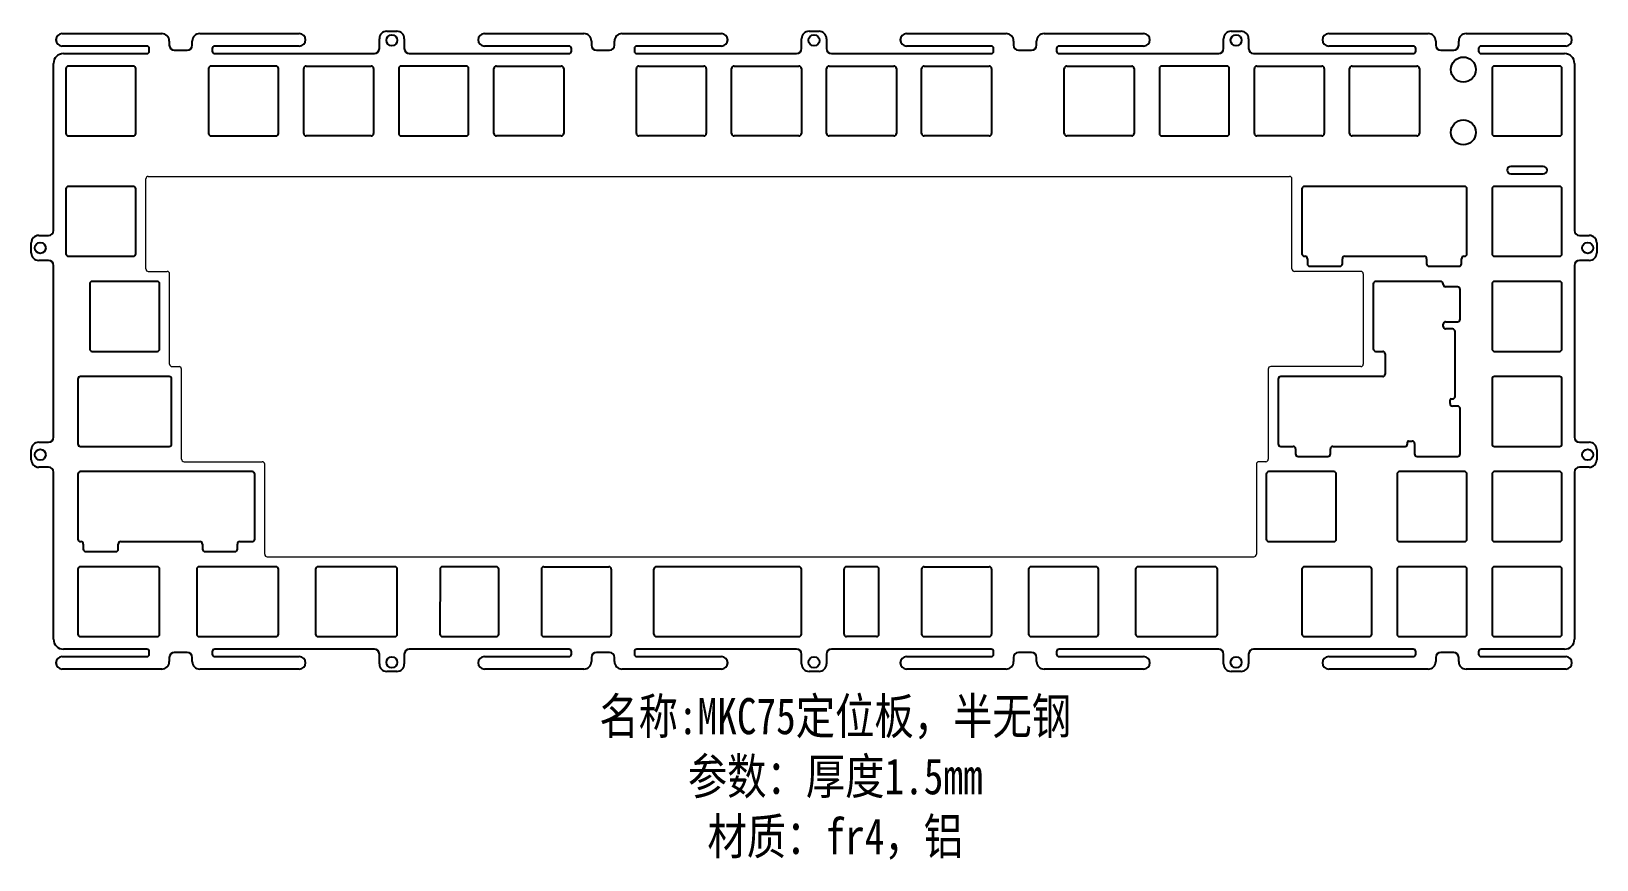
# Model space of a CAD drawing. Header units: millimetres. Extents: x 4344 to 4658, y -1860 to -1694.
import ezdxf

# ---------------------------------------------------------------- set-up
doc = ezdxf.new("R2010")
doc.units = ezdxf.units.MM
doc.layers.add('图框', color=7, linetype='Continuous')
doc.layers.add('标注', color=3, linetype='Continuous', lineweight=9)
doc.styles.add('宋体', font='', dxfattribs={"width": 0.8})
doc.styles.get('宋体').set_extended_font_data('SimSun')

msp = doc.modelspace()

# ---------------------------------------------------------------- linework, layer by layer
at = {"color": 7, "linetype": 'Continuous'}
for p, q in [((4350.28, -1694.25), (4370.23, -1694.25)), ((4367.23, -1696.75), (4350.28, -1696.75)), ((4371.73, -1695.75), (4371.73, -1696.6)), ((4376.33, -1696.6), (4376.33, -1695.75)), ((4377.83, -1694.25), (4397.78, -1694.25)), ((4397.78, -1696.75), (4380.83, -1696.75)), ((4413.82, -1697.25), (4413.82, -1695.3)), ((4415.32, -1693.8), (4417.32, -1693.8)), ((4418.82, -1695.3), (4418.82, -1697.25)), ((4434.87, -1694.25), (4454.82, -1694.25)), ((4451.82, -1696.75), (4434.87, -1696.75)), ((4456.32, -1695.75), (4456.32, -1696.6)), ((4460.92, -1696.6), (4460.92, -1695.75)), ((4462.42, -1694.25), (4482.37, -1694.25)), ((4482.37, -1696.75), (4465.42, -1696.75)), ((4498.41, -1697.25), (4498.41, -1695.3)), ((4499.91, -1693.8), (4501.91, -1693.8)), ((4503.41, -1695.3), (4503.41, -1697.25)), ((4519.45, -1694.25), (4539.4, -1694.25)), ((4536.4, -1696.75), (4519.45, -1696.75)), ((4540.9, -1695.75), (4540.9, -1696.6)), ((4545.5, -1696.6), (4545.5, -1695.75)), ((4547, -1694.25), (4566.95, -1694.25)), ((4566.95, -1696.75), (4550, -1696.75)), ((4582.99, -1697.25), (4582.99, -1695.3)), ((4584.49, -1693.8), (4586.49, -1693.8)), ((4587.99, -1695.3), (4587.99, -1697.25)), ((4604.03, -1694.25), (4623.98, -1694.25)), ((4620.98, -1696.75), (4604.03, -1696.75)), ((4625.48, -1695.75), (4625.48, -1696.6)), ((4630.08, -1696.6), (4630.08, -1695.75)), ((4631.58, -1694.25), (4651.53, -1694.25)), ((4651.53, -1696.75), (4634.58, -1696.75)), ((4350.53, -1698.25), (4367.23, -1698.25)), ((4367.73, -1697.75), (4367.73, -1697.25)), ((4372.73, -1697.6), (4375.33, -1697.6)), ((4380.33, -1697.25), (4380.33, -1697.75)), ((4380.83, -1698.25), (4412.82, -1698.25)), ((4419.82, -1698.25), (4451.82, -1698.25)), ((4452.32, -1697.75), (4452.32, -1697.25)), ((4457.32, -1697.6), (4459.92, -1697.6)), ((4464.92, -1697.25), (4464.92, -1697.75)), ((4465.42, -1698.25), (4497.41, -1698.25)), ((4504.41, -1698.25), (4536.4, -1698.25)), ((4536.9, -1697.75), (4536.9, -1697.25)), ((4541.9, -1697.6), (4544.5, -1697.6)), ((4549.5, -1697.25), (4549.5, -1697.75)), ((4550, -1698.25), (4581.99, -1698.25)), ((4588.99, -1698.25), (4620.98, -1698.25)), ((4621.48, -1697.75), (4621.48, -1697.25)), ((4626.48, -1697.6), (4629.08, -1697.6)), ((4634.08, -1697.25), (4634.08, -1697.75)), ((4634.58, -1698.25), (4651.28, -1698.25)), ((4348.53, -1733.68), (4348.53, -1700.25)), ((4351.03, -1701.25), (4351.03, -1714.25)), ((4364.53, -1700.75), (4351.53, -1700.75)), ((4365.03, -1714.25), (4365.03, -1701.25)), ((4379.61, -1701.25), (4379.61, -1714.25)), ((4393.11, -1700.75), (4380.11, -1700.75)), ((4393.61, -1714.25), (4393.61, -1701.25)), ((4398.66, -1714.25), (4398.66, -1701.25)), ((4399.16, -1700.75), (4412.16, -1700.75)), ((4412.66, -1701.25), (4412.66, -1714.25)), ((4417.71, -1701.25), (4417.71, -1714.25)), ((4431.21, -1700.75), (4418.21, -1700.75)), ((4431.71, -1714.25), (4431.71, -1701.25)), ((4436.76, -1714.25), (4436.76, -1701.25)), ((4437.26, -1700.75), (4450.26, -1700.75)), ((4450.76, -1701.25), (4450.76, -1714.25)), ((4465.33, -1714.25), (4465.33, -1701.25)), ((4465.83, -1700.75), (4478.83, -1700.75)), ((4479.33, -1701.25), (4479.33, -1714.25)), ((4484.38, -1714.25), (4484.38, -1701.25)), ((4484.88, -1700.75), (4497.88, -1700.75)), ((4498.38, -1701.25), (4498.38, -1714.25)), ((4503.43, -1714.25), (4503.43, -1701.25)), ((4503.93, -1700.75), (4516.93, -1700.75)), ((4517.43, -1701.25), (4517.43, -1714.25)), ((4522.48, -1714.25), (4522.48, -1701.25)), ((4522.98, -1700.75), (4535.98, -1700.75)), ((4536.48, -1701.25), (4536.48, -1714.25)), ((4551.06, -1714.25), (4551.06, -1701.25)), ((4551.56, -1700.75), (4564.56, -1700.75)), ((4565.06, -1701.25), (4565.06, -1714.25)), ((4570.11, -1701.25), (4570.11, -1714.25)), ((4583.61, -1700.75), (4570.61, -1700.75)), ((4584.11, -1714.25), (4584.11, -1701.25)), ((4589.16, -1714.25), (4589.16, -1701.25)), ((4589.66, -1700.75), (4602.66, -1700.75)), ((4603.16, -1701.25), (4603.16, -1714.25)), ((4608.21, -1714.25), (4608.21, -1701.25)), ((4608.71, -1700.75), (4621.71, -1700.75)), ((4622.21, -1701.25), (4622.21, -1714.25)), ((4636.78, -1701.25), (4636.78, -1714.25)), ((4650.28, -1700.75), (4637.28, -1700.75)), ((4650.78, -1714.25), (4650.78, -1701.25)), ((4653.28, -1700.25), (4653.28, -1733.68)), ((4351.53, -1714.75), (4364.53, -1714.75)), ((4380.11, -1714.75), (4393.11, -1714.75)), ((4412.16, -1714.75), (4399.16, -1714.75)), ((4418.21, -1714.75), (4431.21, -1714.75)), ((4450.26, -1714.75), (4437.26, -1714.75)), ((4478.83, -1714.75), (4465.83, -1714.75)), ((4497.88, -1714.75), (4484.88, -1714.75)), ((4516.93, -1714.75), (4503.93, -1714.75)), ((4535.98, -1714.75), (4522.98, -1714.75)), ((4564.56, -1714.75), (4551.56, -1714.75)), ((4570.61, -1714.75), (4583.61, -1714.75)), ((4602.66, -1714.75), (4589.66, -1714.75)), ((4621.71, -1714.75), (4608.71, -1714.75)), ((4637.28, -1714.75), (4650.28, -1714.75)), ((4647.03, -1720.85), (4640.53, -1720.85)), ((4364.53, -1724.85), (4351.53, -1724.85)), ((4631.23, -1724.85), (4599.18, -1724.85)), ((4650.28, -1724.85), (4637.28, -1724.85)), ((4640.53, -1722.35), (4647.03, -1722.35)), ((4351.03, -1725.35), (4351.03, -1738.35)), ((4365.03, -1738.35), (4365.03, -1725.35)), ((4598.68, -1725.35), (4598.68, -1738.35)), ((4631.73, -1738.35), (4631.73, -1725.35)), ((4636.78, -1725.35), (4636.78, -1738.35)), ((4650.78, -1738.35), (4650.78, -1725.35)), ((4344.08, -1738.18), (4344.08, -1736.18)), ((4345.58, -1734.68), (4347.53, -1734.68)), ((4654.28, -1734.68), (4656.23, -1734.68)), ((4657.73, -1736.18), (4657.73, -1738.18)), ((4347.53, -1739.68), (4345.58, -1739.68)), ((4348.53, -1775.11), (4348.53, -1740.68)), ((4351.53, -1738.85), (4364.53, -1738.85)), ((4599.18, -1738.85), (4599.27, -1738.85)), ((4599.77, -1739.35), (4599.77, -1740.35)), ((4606.77, -1740.35), (4606.77, -1739.35)), ((4607.27, -1738.85), (4623.15, -1738.85)), ((4623.65, -1739.35), (4623.65, -1740.35)), ((4630.65, -1740.35), (4630.65, -1739.35)), ((4631.15, -1738.85), (4631.23, -1738.85)), ((4637.28, -1738.85), (4650.28, -1738.85)), ((4653.28, -1740.68), (4653.28, -1775.11)), ((4656.23, -1739.68), (4654.28, -1739.68)), ((4600.27, -1740.85), (4606.27, -1740.85)), ((4624.15, -1740.85), (4630.15, -1740.85)), ((4355.8, -1744.4), (4355.8, -1757.4)), ((4369.3, -1743.9), (4356.3, -1743.9)), ((4369.8, -1757.4), (4369.8, -1744.4)), ((4612.97, -1744.4), (4612.97, -1757.4)), ((4626.47, -1743.9), (4613.47, -1743.9)), ((4626.97, -1744.48), (4626.97, -1744.4)), ((4629.85, -1744.98), (4627.47, -1744.98)), ((4630.35, -1751.48), (4630.35, -1745.48)), ((4636.78, -1744.4), (4636.78, -1757.4)), ((4650.28, -1743.9), (4637.28, -1743.9)), ((4650.78, -1757.4), (4650.78, -1744.4)), ((4626.97, -1752.92), (4626.97, -1752.48)), ((4627.47, -1751.98), (4629.85, -1751.98)), ((4628.85, -1753.42), (4627.47, -1753.42)), ((4629.35, -1766.92), (4629.35, -1753.92)), ((4356.3, -1757.9), (4369.3, -1757.9)), ((4613.47, -1757.9), (4614.85, -1757.9)), ((4615.35, -1758.4), (4615.35, -1762.45)), ((4637.28, -1757.9), (4650.28, -1757.9)), ((4353.41, -1763.45), (4353.41, -1776.45)), ((4371.68, -1762.95), (4353.91, -1762.95)), ((4372.18, -1776.45), (4372.18, -1763.45)), ((4593.92, -1763.45), (4593.92, -1776.45)), ((4614.85, -1762.95), (4594.42, -1762.95)), ((4636.78, -1763.45), (4636.78, -1776.45)), ((4650.28, -1762.95), (4637.28, -1762.95)), ((4650.78, -1776.45), (4650.78, -1763.45)), ((4628.35, -1768.36), (4628.35, -1767.62)), ((4628.55, -1767.42), (4628.85, -1767.42)), ((4629.85, -1768.86), (4628.85, -1768.86)), ((4630.35, -1778.45), (4630.35, -1769.36)), ((4344.08, -1779.61), (4344.08, -1777.61)), ((4345.58, -1776.11), (4347.53, -1776.11)), ((4353.91, -1776.95), (4371.68, -1776.95)), ((4594.42, -1776.95), (4596.89, -1776.95)), ((4597.39, -1777.45), (4597.39, -1778.45)), ((4604.39, -1778.45), (4604.39, -1777.45)), ((4604.89, -1776.95), (4619.33, -1776.95)), ((4619.83, -1776.45), (4619.83, -1776.06)), ((4620.03, -1775.86), (4620.76, -1775.86)), ((4621.26, -1776.36), (4621.26, -1778.45)), ((4637.28, -1776.95), (4650.28, -1776.95)), ((4654.28, -1776.11), (4656.23, -1776.11)), ((4657.73, -1777.61), (4657.73, -1779.61)), ((4347.53, -1781.11), (4345.58, -1781.11)), ((4597.89, -1778.95), (4603.89, -1778.95)), ((4621.76, -1778.95), (4629.85, -1778.95)), ((4656.23, -1781.11), (4654.28, -1781.11)), ((4348.53, -1815.55), (4348.53, -1782.11)), ((4353.41, -1782.5), (4353.41, -1795.5)), ((4388.35, -1782), (4353.91, -1782)), ((4388.85, -1795.5), (4388.85, -1782.5)), ((4591.54, -1782.5), (4591.54, -1795.5)), ((4605.04, -1782), (4592.04, -1782)), ((4605.54, -1795.5), (4605.54, -1782.5)), ((4617.73, -1782.5), (4617.73, -1795.5)), ((4631.23, -1782), (4618.23, -1782)), ((4631.73, -1795.5), (4631.73, -1782.5)), ((4636.78, -1782.5), (4636.78, -1795.5)), ((4650.28, -1782), (4637.28, -1782)), ((4650.78, -1795.5), (4650.78, -1782.5)), ((4653.28, -1782.11), (4653.28, -1815.55)), ((4353.91, -1796), (4354, -1796)), ((4354.5, -1796.5), (4354.5, -1797.5)), ((4361.5, -1797.5), (4361.5, -1796.5)), ((4362, -1796), (4377.88, -1796)), ((4378.38, -1796.5), (4378.38, -1797.5)), ((4385.38, -1797.5), (4385.38, -1796.5)), ((4385.88, -1796), (4388.35, -1796)), ((4592.04, -1796), (4605.04, -1796)), ((4618.23, -1796), (4631.23, -1796)), ((4637.28, -1796), (4650.28, -1796)), ((4355, -1798), (4361, -1798)), ((4378.88, -1798), (4384.88, -1798)), ((4353.41, -1801.55), (4353.41, -1814.55)), ((4369.3, -1801.05), (4353.91, -1801.05)), ((4369.8, -1814.55), (4369.8, -1801.55)), ((4377.23, -1801.55), (4377.23, -1814.55)), ((4393.11, -1801.05), (4377.73, -1801.05)), ((4393.61, -1814.55), (4393.61, -1801.55)), ((4401.04, -1801.55), (4401.04, -1814.55)), ((4416.92, -1801.05), (4401.54, -1801.05)), ((4417.42, -1814.55), (4417.42, -1801.55)), ((4425.98, -1801.55), (4425.97, -1814.55)), ((4437.23, -1801.05), (4426.48, -1801.05)), ((4437.73, -1814.55), (4437.73, -1801.55)), ((4497.88, -1801.05), (4469.33, -1801.05)), ((4498.38, -1814.55), (4498.38, -1801.55)), ((4543.91, -1801.55), (4543.91, -1814.55)), ((4544.53, -1801.05), (4544.41, -1801.05)), ((4557.41, -1801.05), (4544.53, -1801.05)), ((4557.91, -1814.55), (4557.91, -1801.55)), ((4565.35, -1801.55), (4565.35, -1814.55)), ((4581.23, -1801.05), (4565.85, -1801.05)), ((4581.73, -1814.55), (4581.73, -1801.55)), ((4598.68, -1801.55), (4598.68, -1814.55)), ((4612.18, -1801.05), (4599.18, -1801.05)), ((4612.68, -1814.55), (4612.68, -1801.55)), ((4617.73, -1801.55), (4617.73, -1814.55)), ((4631.23, -1801.05), (4618.23, -1801.05)), ((4631.73, -1814.55), (4631.73, -1801.55)), ((4636.78, -1801.55), (4636.78, -1814.55)), ((4650.28, -1801.05), (4637.28, -1801.05)), ((4650.78, -1814.55), (4650.78, -1801.55)), ((4353.91, -1815.05), (4369.3, -1815.05)), ((4377.73, -1815.05), (4393.11, -1815.05)), ((4401.54, -1815.05), (4416.92, -1815.05)), ((4426.47, -1815.05), (4437.23, -1815.05)), ((4469.33, -1815.05), (4497.88, -1815.05)), ((4544.41, -1815.05), (4557.41, -1815.05)), ((4565.85, -1815.05), (4581.23, -1815.05)), ((4599.18, -1815.05), (4612.18, -1815.05)), ((4618.23, -1815.05), (4631.23, -1815.05)), ((4637.28, -1815.05), (4650.28, -1815.05)), ((4350.28, -1819.05), (4367.23, -1819.05)), ((4367.23, -1817.55), (4350.53, -1817.55)), ((4367.73, -1818.55), (4367.73, -1818.05)), ((4375.33, -1818.2), (4372.73, -1818.2)), ((4380.33, -1818.05), (4380.33, -1818.55)), ((4412.82, -1817.55), (4380.83, -1817.55)), ((4380.83, -1819.05), (4397.78, -1819.05)), ((4413.82, -1820.5), (4413.82, -1818.55)), ((4418.82, -1818.55), (4418.82, -1820.5)), ((4451.82, -1817.55), (4419.82, -1817.55)), ((4434.87, -1819.05), (4451.82, -1819.05)), ((4452.32, -1818.55), (4452.32, -1818.05)), ((4459.92, -1818.2), (4457.32, -1818.2)), ((4464.92, -1818.05), (4464.92, -1818.55)), ((4497.41, -1817.55), (4465.42, -1817.55)), ((4465.42, -1819.05), (4482.37, -1819.05)), ((4498.41, -1820.5), (4498.41, -1818.55)), ((4503.41, -1818.55), (4503.41, -1820.5)), ((4536.4, -1817.55), (4504.41, -1817.55)), ((4519.45, -1819.05), (4536.4, -1819.05)), ((4536.9, -1818.55), (4536.9, -1818.05)), ((4544.5, -1818.2), (4541.9, -1818.2)), ((4549.5, -1818.05), (4549.5, -1818.55)), ((4581.99, -1817.55), (4550, -1817.55)), ((4550, -1819.05), (4566.95, -1819.05)), ((4582.99, -1820.5), (4582.99, -1818.55)), ((4587.99, -1818.55), (4587.99, -1820.5)), ((4620.98, -1817.55), (4588.99, -1817.55)), ((4604.03, -1819.05), (4620.98, -1819.05)), ((4621.48, -1818.55), (4621.48, -1818.05)), ((4629.08, -1818.2), (4626.48, -1818.2)), ((4634.08, -1818.05), (4634.08, -1818.55)), ((4651.28, -1817.55), (4634.58, -1817.55)), ((4634.58, -1819.05), (4651.53, -1819.05)), ((4370.23, -1821.55), (4350.28, -1821.55)), ((4371.73, -1819.2), (4371.73, -1820.05)), ((4376.33, -1820.05), (4376.33, -1819.2)), ((4397.78, -1821.55), (4377.83, -1821.55)), ((4417.32, -1822), (4415.32, -1822)), ((4454.82, -1821.55), (4434.87, -1821.55)), ((4456.32, -1819.2), (4456.32, -1820.05)), ((4460.92, -1820.05), (4460.92, -1819.2)), ((4482.37, -1821.55), (4462.42, -1821.55)), ((4501.91, -1822), (4499.91, -1822)), ((4539.4, -1821.55), (4519.45, -1821.55)), ((4540.9, -1819.2), (4540.9, -1820.05)), ((4545.5, -1820.05), (4545.5, -1819.2)), ((4566.95, -1821.55), (4547, -1821.55)), ((4586.49, -1822), (4584.49, -1822)), ((4623.98, -1821.55), (4604.03, -1821.55)), ((4625.48, -1819.2), (4625.48, -1820.05)), ((4630.08, -1820.05), (4630.08, -1819.2)), ((4651.53, -1821.55), (4631.58, -1821.55))]:
    msp.add_line(p, q, dxfattribs=at)
at = {"color": 1}
for p, q in [((4446.28, -1801.55), (4446.28, -1814.55)), ((4446.78, -1801.05), (4459.78, -1801.05)), ((4460.28, -1801.55), (4460.28, -1814.55)), ((4468.83, -1814.55), (4468.83, -1801.55)), ((4506.93, -1814.55), (4506.93, -1801.55)), ((4513.43, -1801.05), (4507.43, -1801.05)), ((4513.93, -1814.55), (4513.93, -1801.55)), ((4522.48, -1801.55), (4522.48, -1814.55)), ((4522.98, -1801.05), (4535.98, -1801.05)), ((4536.48, -1801.55), (4536.48, -1814.55)), ((4446.78, -1815.05), (4459.78, -1815.05)), ((4513.43, -1815.05), (4507.43, -1815.05)), ((4522.98, -1815.05), (4535.98, -1815.05))]:
    msp.add_line(p, q, dxfattribs=at)
at = {"color": 7, "linetype": 'Continuous'}
for centre, radius in [((4416.32, -1695.6), 1.1), ((4500.91, -1695.6), 1.1), ((4585.49, -1695.6), 1.1), ((4631.03, -1701.45), 2.5), ((4631.03, -1714.05), 2.5), ((4345.88, -1737.18), 1.1), ((4655.93, -1737.18), 1.1), ((4345.88, -1778.61), 1.1), ((4655.93, -1778.61), 1.1), ((4416.32, -1820.2), 1.1), ((4500.91, -1820.2), 1.1), ((4585.49, -1820.2), 1.1)]:
    msp.add_circle(centre, radius, dxfattribs=at)
for centre, radius, start, end in [((4350.28, -1695.5), 1.25, 90, 270), ((4367.23, -1697.25), 0.5, 0, 90), ((4370.23, -1695.75), 1.5, 0, 90), ((4372.73, -1696.6), 1, 180, 270), ((4375.33, -1696.6), 1, 270, 0), ((4377.83, -1695.75), 1.5, 90, 180), ((4380.83, -1697.25), 0.5, 90, 180), ((4397.78, -1695.5), 1.25, 270, 90), ((4415.32, -1695.3), 1.5, 90, 180), ((4417.32, -1695.3), 1.5, 0, 90), ((4434.87, -1695.5), 1.25, 90, 270), ((4451.82, -1697.25), 0.5, 0, 90), ((4454.82, -1695.75), 1.5, 0, 90), ((4457.32, -1696.6), 1, 180, 270), ((4459.92, -1696.6), 1, 270, 0), ((4462.42, -1695.75), 1.5, 90, 180), ((4465.42, -1697.25), 0.5, 90, 180), ((4482.37, -1695.5), 1.25, 270, 90), ((4499.91, -1695.3), 1.5, 90, 180), ((4501.91, -1695.3), 1.5, 0, 90), ((4519.45, -1695.5), 1.25, 90, 270), ((4536.4, -1697.25), 0.5, 0, 90), ((4539.4, -1695.75), 1.5, 0, 90), ((4541.9, -1696.6), 1, 180, 270), ((4544.5, -1696.6), 1, 270, 0), ((4547, -1695.75), 1.5, 90, 180), ((4550, -1697.25), 0.5, 90, 180), ((4566.95, -1695.5), 1.25, 270, 90), ((4584.49, -1695.3), 1.5, 90, 180), ((4586.49, -1695.3), 1.5, 0, 90), ((4604.03, -1695.5), 1.25, 90, 270), ((4620.98, -1697.25), 0.5, 0, 90), ((4623.98, -1695.75), 1.5, 0, 90), ((4626.48, -1696.6), 1, 180, 270), ((4629.08, -1696.6), 1, 270, 0), ((4631.58, -1695.75), 1.5, 90, 180), ((4634.58, -1697.25), 0.5, 90, 180), ((4651.53, -1695.5), 1.25, 270, 90), ((4350.53, -1700.25), 2, 90, 180), ((4367.23, -1697.75), 0.5, 270, 0), ((4380.83, -1697.75), 0.5, 180, 270), ((4412.82, -1697.25), 1, 270, 0), ((4419.82, -1697.25), 1, 180, 270), ((4451.82, -1697.75), 0.5, 270, 0), ((4465.42, -1697.75), 0.5, 180, 270), ((4497.41, -1697.25), 1, 270, 0), ((4504.41, -1697.25), 1, 180, 270), ((4536.4, -1697.75), 0.5, 270, 0), ((4550, -1697.75), 0.5, 180, 270), ((4581.99, -1697.25), 1, 270, 0), ((4588.99, -1697.25), 1, 180, 270), ((4620.98, -1697.75), 0.5, 270, 0), ((4634.58, -1697.75), 0.5, 180, 270), ((4651.28, -1700.25), 2, 0, 90), ((4351.53, -1701.25), 0.5, 90, 180), ((4364.53, -1701.25), 0.5, 0, 90), ((4380.11, -1701.25), 0.5, 90, 180), ((4393.11, -1701.25), 0.5, 0, 90), ((4399.16, -1701.25), 0.5, 90, 180), ((4412.16, -1701.25), 0.5, 0, 90), ((4418.21, -1701.25), 0.5, 90, 180), ((4431.21, -1701.25), 0.5, 0, 90), ((4437.26, -1701.25), 0.5, 90, 180), ((4450.26, -1701.25), 0.5, 0, 90), ((4465.83, -1701.25), 0.5, 90, 180), ((4478.83, -1701.25), 0.5, 0, 90), ((4484.88, -1701.25), 0.5, 90, 180), ((4497.88, -1701.25), 0.5, 0, 90), ((4503.93, -1701.25), 0.5, 90, 180), ((4516.93, -1701.25), 0.5, 0, 90), ((4522.98, -1701.25), 0.5, 90, 180), ((4535.98, -1701.25), 0.5, 0, 90), ((4551.56, -1701.25), 0.5, 90, 180), ((4564.56, -1701.25), 0.5, 0, 90), ((4570.61, -1701.25), 0.5, 90, 180), ((4583.61, -1701.25), 0.5, 0, 90), ((4589.66, -1701.25), 0.5, 90, 180), ((4602.66, -1701.25), 0.5, 0, 90), ((4608.71, -1701.25), 0.5, 90, 180), ((4621.71, -1701.25), 0.5, 0, 90), ((4637.28, -1701.25), 0.5, 90, 180), ((4650.28, -1701.25), 0.5, 0, 90), ((4351.53, -1714.25), 0.5, 180, 270), ((4364.53, -1714.25), 0.5, 270, 0), ((4380.11, -1714.25), 0.5, 180, 270), ((4393.11, -1714.25), 0.5, 270, 0), ((4399.16, -1714.25), 0.5, 180, 270), ((4412.16, -1714.25), 0.5, 270, 0), ((4418.21, -1714.25), 0.5, 180, 270), ((4431.21, -1714.25), 0.5, 270, 0), ((4437.26, -1714.25), 0.5, 180, 270), ((4450.26, -1714.25), 0.5, 270, 0), ((4465.83, -1714.25), 0.5, 180, 270), ((4478.83, -1714.25), 0.5, 270, 0), ((4484.88, -1714.25), 0.5, 180, 270), ((4497.88, -1714.25), 0.5, 270, 0), ((4503.93, -1714.25), 0.5, 180, 270), ((4516.93, -1714.25), 0.5, 270, 0), ((4522.98, -1714.25), 0.5, 180, 270), ((4535.98, -1714.25), 0.5, 270, 0), ((4551.56, -1714.25), 0.5, 180, 270), ((4564.56, -1714.25), 0.5, 270, 0), ((4570.61, -1714.25), 0.5, 180, 270), ((4583.61, -1714.25), 0.5, 270, 0), ((4589.66, -1714.25), 0.5, 180, 270), ((4602.66, -1714.25), 0.5, 270, 0), ((4608.71, -1714.25), 0.5, 180, 270), ((4621.71, -1714.25), 0.5, 270, 0), ((4637.28, -1714.25), 0.5, 180, 270), ((4650.28, -1714.25), 0.5, 270, 0), ((4640.53, -1721.6), 0.75, 90, 270), ((4647.03, -1721.6), 0.75, 270, 90), ((4351.53, -1725.35), 0.5, 90, 180), ((4364.53, -1725.35), 0.5, 0, 90), ((4599.18, -1725.35), 0.5, 90, 180), ((4631.23, -1725.35), 0.5, 0, 90), ((4637.28, -1725.35), 0.5, 90, 180), ((4650.28, -1725.35), 0.5, 0, 90), ((4347.53, -1733.68), 1, 270, 0), ((4654.28, -1733.68), 1, 180, 270), ((4345.58, -1736.18), 1.5, 90, 180), ((4656.23, -1736.18), 1.5, 0, 90), ((4345.58, -1738.18), 1.5, 180, 270), ((4347.53, -1740.68), 1, 0, 90), ((4351.53, -1738.35), 0.5, 180, 270), ((4364.53, -1738.35), 0.5, 270, 0), ((4599.18, -1738.35), 0.5, 180, 270), ((4599.27, -1739.35), 0.5, 0, 90), ((4600.27, -1740.35), 0.5, 180, 270), ((4606.27, -1740.35), 0.5, 270, 360), ((4607.27, -1739.35), 0.5, 90, 180), ((4623.15, -1739.35), 0.5, 0, 90), ((4624.15, -1740.35), 0.5, 180, 270), ((4630.15, -1740.35), 0.5, 270, 0), ((4631.15, -1739.35), 0.5, 90, 180), ((4631.23, -1738.35), 0.5, 270, 0), ((4637.28, -1738.35), 0.5, 180, 270), ((4650.28, -1738.35), 0.5, 270, 0), ((4654.28, -1740.68), 1, 90, 180), ((4656.23, -1738.18), 1.5, 270, 0), ((4356.3, -1744.4), 0.5, 90, 180), ((4369.3, -1744.4), 0.5, 0, 90), ((4613.47, -1744.4), 0.5, 90, 180), ((4626.47, -1744.4), 0.5, 0, 90), ((4627.47, -1744.48), 0.5, 180, 270), ((4629.85, -1745.48), 0.5, 0, 90), ((4637.28, -1744.4), 0.5, 90, 180), ((4650.28, -1744.4), 0.5, 0, 90), ((4627.47, -1752.48), 0.5, 90, 180), ((4627.47, -1752.92), 0.5, 180, 270), ((4629.85, -1751.48), 0.5, 270, 0), ((4628.85, -1753.92), 0.5, 0, 90), ((4356.3, -1757.4), 0.5, 180, 270), ((4369.3, -1757.4), 0.5, 270, 0), ((4613.47, -1757.4), 0.5, 180, 270), ((4614.85, -1758.4), 0.5, 0, 90), ((4637.28, -1757.4), 0.5, 180, 270), ((4650.28, -1757.4), 0.5, 270, 0), ((4614.85, -1762.45), 0.5, 270, 0), ((4353.91, -1763.45), 0.5, 90, 180), ((4371.68, -1763.45), 0.5, 0, 90), ((4594.42, -1763.45), 0.5, 90, 180), ((4637.28, -1763.45), 0.5, 90, 180), ((4650.28, -1763.45), 0.5, 0, 90), ((4628.55, -1767.62), 0.2, 90, 180), ((4628.85, -1768.36), 0.5, 180, 270), ((4628.85, -1766.92), 0.5, 270, 0), ((4629.85, -1769.36), 0.5, 0, 90), ((4347.53, -1775.11), 1, 270, 0), ((4654.28, -1775.11), 1, 180, 270), ((4345.58, -1777.61), 1.5, 90, 180), ((4353.91, -1776.45), 0.5, 180, 270), ((4371.68, -1776.45), 0.5, 270, 0), ((4594.42, -1776.45), 0.5, 180, 270), ((4596.89, -1777.45), 0.5, 0, 90), ((4604.89, -1777.45), 0.5, 90, 180), ((4619.33, -1776.45), 0.5, 270, 0), ((4620.03, -1776.06), 0.2, 90, 180), ((4620.76, -1776.36), 0.5, 0, 90), ((4637.28, -1776.45), 0.5, 180, 270), ((4650.28, -1776.45), 0.5, 270, 0), ((4656.23, -1777.61), 1.5, 0, 90), ((4345.58, -1779.61), 1.5, 180, 270), ((4347.53, -1782.11), 1, 0, 90), ((4597.89, -1778.45), 0.5, 180, 270), ((4603.89, -1778.45), 0.5, 270, 0), ((4621.76, -1778.45), 0.5, 180, 270), ((4629.85, -1778.45), 0.5, 270, 0), ((4654.28, -1782.11), 1, 90, 180), ((4656.23, -1779.61), 1.5, 270, 0), ((4353.91, -1782.5), 0.5, 90, 180), ((4388.35, -1782.5), 0.5, 0, 90), ((4592.04, -1782.5), 0.5, 90, 180), ((4605.04, -1782.5), 0.5, 0, 90), ((4618.23, -1782.5), 0.5, 90, 180), ((4631.23, -1782.5), 0.5, 0, 90), ((4637.28, -1782.5), 0.5, 90, 180), ((4650.28, -1782.5), 0.5, 0, 90), ((4353.91, -1795.5), 0.5, 180, 270), ((4354, -1796.5), 0.5, 0, 90), ((4362, -1796.5), 0.5, 90, 180), ((4377.88, -1796.5), 0.5, 0, 90), ((4385.88, -1796.5), 0.5, 90, 180), ((4388.35, -1795.5), 0.5, 270, 0), ((4592.04, -1795.5), 0.5, 180, 270), ((4605.04, -1795.5), 0.5, 270, 0), ((4618.23, -1795.5), 0.5, 180, 270), ((4631.23, -1795.5), 0.5, 270, 0), ((4637.28, -1795.5), 0.5, 180, 270), ((4650.28, -1795.5), 0.5, 270, 0), ((4355, -1797.5), 0.5, 180, 270), ((4361, -1797.5), 0.5, 270, 0), ((4378.88, -1797.5), 0.5, 180, 270), ((4384.88, -1797.5), 0.5, 270, 0), ((4353.91, -1801.55), 0.5, 90, 180), ((4369.3, -1801.55), 0.5, 0, 90), ((4377.73, -1801.55), 0.5, 90, 180), ((4393.11, -1801.55), 0.5, 0, 90), ((4401.54, -1801.55), 0.5, 90, 180), ((4416.92, -1801.55), 0.5, 0, 90), ((4426.48, -1801.55), 0.5, 90, 180), ((4437.23, -1801.55), 0.5, 0, 90), ((4497.88, -1801.55), 0.5, 0, 90), ((4544.41, -1801.55), 0.5, 90, 180), ((4557.41, -1801.55), 0.5, 0, 90), ((4565.85, -1801.55), 0.5, 90, 180), ((4581.23, -1801.55), 0.5, 0, 90), ((4599.18, -1801.55), 0.5, 90, 180), ((4612.18, -1801.55), 0.5, 0, 90), ((4618.23, -1801.55), 0.5, 90, 180), ((4631.23, -1801.55), 0.5, 0, 90), ((4637.28, -1801.55), 0.5, 90, 180), ((4650.28, -1801.55), 0.5, 0, 90), ((4350.53, -1815.55), 2, 180, 270), ((4353.91, -1814.55), 0.5, 180, 270), ((4369.3, -1814.55), 0.5, 270, 0), ((4377.73, -1814.55), 0.5, 180, 270), ((4393.11, -1814.55), 0.5, 270, 0), ((4401.54, -1814.55), 0.5, 180, 270), ((4416.92, -1814.55), 0.5, 270, 0), ((4426.47, -1814.55), 0.5, 180, 270), ((4437.23, -1814.55), 0.5, 270, 0), ((4497.88, -1814.55), 0.5, 270, 0), ((4544.41, -1814.55), 0.5, 180, 270), ((4557.41, -1814.55), 0.5, 270, 0), ((4565.85, -1814.55), 0.5, 180, 270), ((4581.23, -1814.55), 0.5, 270, 0), ((4599.18, -1814.55), 0.5, 180, 270), ((4612.18, -1814.55), 0.5, 270, 0), ((4618.23, -1814.55), 0.5, 180, 270), ((4631.23, -1814.55), 0.5, 270, 0), ((4637.28, -1814.55), 0.5, 180, 270), ((4650.28, -1814.55), 0.5, 270, 0), ((4651.28, -1815.55), 2, 270, 0), ((4350.28, -1820.3), 1.25, 90, 270), ((4367.23, -1818.05), 0.5, 0, 90), ((4367.23, -1818.55), 0.5, 270, 0), ((4372.73, -1819.2), 1, 90, 180), ((4375.33, -1819.2), 1, 0, 90), ((4380.83, -1818.05), 0.5, 90, 180), ((4380.83, -1818.55), 0.5, 180, 270), ((4397.78, -1820.3), 1.25, 270, 90), ((4412.82, -1818.55), 1, 0, 90), ((4419.82, -1818.55), 1, 90, 180), ((4434.87, -1820.3), 1.25, 90, 270), ((4451.82, -1818.05), 0.5, 0, 90), ((4451.82, -1818.55), 0.5, 270, 0), ((4457.32, -1819.2), 1, 90, 180), ((4459.92, -1819.2), 1, 0, 90), ((4465.42, -1818.05), 0.5, 90, 180), ((4465.42, -1818.55), 0.5, 180, 270), ((4482.37, -1820.3), 1.25, 270, 90), ((4497.41, -1818.55), 1, 0, 90), ((4504.41, -1818.55), 1, 90, 180), ((4519.45, -1820.3), 1.25, 90, 270), ((4536.4, -1818.05), 0.5, 0, 90), ((4536.4, -1818.55), 0.5, 270, 0), ((4541.9, -1819.2), 1, 90, 180), ((4544.5, -1819.2), 1, 0, 90), ((4550, -1818.05), 0.5, 90, 180), ((4550, -1818.55), 0.5, 180, 270), ((4566.95, -1820.3), 1.25, 270, 90), ((4581.99, -1818.55), 1, 0, 90), ((4588.99, -1818.55), 1, 90, 180), ((4604.03, -1820.3), 1.25, 90, 270), ((4620.98, -1818.05), 0.5, 0, 90), ((4620.98, -1818.55), 0.5, 270, 0), ((4626.48, -1819.2), 1, 90, 180), ((4629.08, -1819.2), 1, 0, 90), ((4634.58, -1818.05), 0.5, 90, 180), ((4634.58, -1818.55), 0.5, 180, 270), ((4651.53, -1820.3), 1.25, 270, 90), ((4370.23, -1820.05), 1.5, 270, 0), ((4377.83, -1820.05), 1.5, 180, 270), ((4415.32, -1820.5), 1.5, 180, 270), ((4417.32, -1820.5), 1.5, 270, 0), ((4454.82, -1820.05), 1.5, 270, 0), ((4462.42, -1820.05), 1.5, 180, 270), ((4499.91, -1820.5), 1.5, 180, 270), ((4501.91, -1820.5), 1.5, 270, 0), ((4539.4, -1820.05), 1.5, 270, 0), ((4547, -1820.05), 1.5, 180, 270), ((4584.49, -1820.5), 1.5, 180, 270), ((4586.49, -1820.5), 1.5, 270, 0), ((4623.98, -1820.05), 1.5, 270, 0), ((4631.58, -1820.05), 1.5, 180, 270)]:
    msp.add_arc(centre, radius, start, end, dxfattribs=at)
at = {"color": 1}
for centre, start, end in [((4446.78, -1801.55), 90, 180), ((4459.78, -1801.55), 0, 90), ((4507.43, -1801.55), 90, 180), ((4513.43, -1801.55), 0, 90), ((4522.98, -1801.55), 90, 180), ((4535.98, -1801.55), 0, 90), ((4446.78, -1814.55), 180, 270), ((4459.78, -1814.55), 270, 0), ((4507.43, -1814.55), 180, 270), ((4513.43, -1814.55), 270, 0), ((4522.98, -1814.55), 180, 270), ((4535.98, -1814.55), 270, 0)]:
    msp.add_arc(centre, 0.5, start, end, dxfattribs=at)
at = {"color": 2}
for centre, start, end in [((4469.33, -1801.55), 90, 180), ((4469.33, -1814.55), 180, 270)]:
    msp.add_arc(centre, 0.5, start, end, dxfattribs=at)
at = {"layer": '标注', "color": 2, "lineweight": 0}
for p, q in [((4367.03, -1741.4), (4367.03, -1723.35)), ((4367.53, -1722.85), (4596.18, -1722.85)), ((4596.68, -1741.4), (4596.68, -1723.35)), ((4367.53, -1741.9), (4371.3, -1741.9)), ((4371.8, -1760.45), (4371.8, -1742.4)), ((4610.47, -1741.9), (4597.18, -1741.9)), ((4610.97, -1742.4), (4610.97, -1760.45)), ((4372.3, -1760.95), (4373.68, -1760.95)), ((4374.18, -1779.5), (4374.18, -1761.45)), ((4591.92, -1761.45), (4591.92, -1779.5)), ((4610.47, -1760.95), (4592.42, -1760.95)), ((4374.68, -1780), (4390.35, -1780)), ((4390.85, -1798.55), (4390.85, -1780.5)), ((4589.54, -1780.5), (4589.54, -1798.55)), ((4591.42, -1780), (4590.04, -1780)), ((4391.35, -1799.05), (4589.04, -1799.05))]:
    msp.add_line(p, q, dxfattribs=at)
for centre, start, end in [((4367.53, -1723.35), 90, 180), ((4596.18, -1723.35), 0, 90), ((4367.53, -1741.4), 180, 270), ((4371.3, -1742.4), 0, 90), ((4597.18, -1741.4), 180, 270), ((4610.47, -1742.4), 0, 90), ((4372.3, -1760.45), 180, 270), ((4373.68, -1761.45), 0, 90), ((4592.42, -1761.45), 90, 180), ((4610.47, -1760.45), 270, 0), ((4374.68, -1779.5), 180, 270), ((4390.35, -1780.5), 0, 90), ((4590.04, -1780.5), 90, 180), ((4591.42, -1779.5), 270, 0), ((4391.35, -1798.55), 180, 270), ((4589.04, -1798.55), 270, 0)]:
    msp.add_arc(centre, 0.5, start, end, dxfattribs=at)

# ---------------------------------------------------------------- texts
at = {"layer": '图框', "insert": (4505.16, -1843.54), "char_height": 7.2236, "width": 102.0745, "attachment_point": 5, "style": '宋体'}
msp.add_mtext('{\\C2;名称:MKC75定位板，半无钢\\P参数：厚度1.5mm\\P材质：fr4，铝}', dxfattribs=at)

doc.saveas('drawing.dxf')
